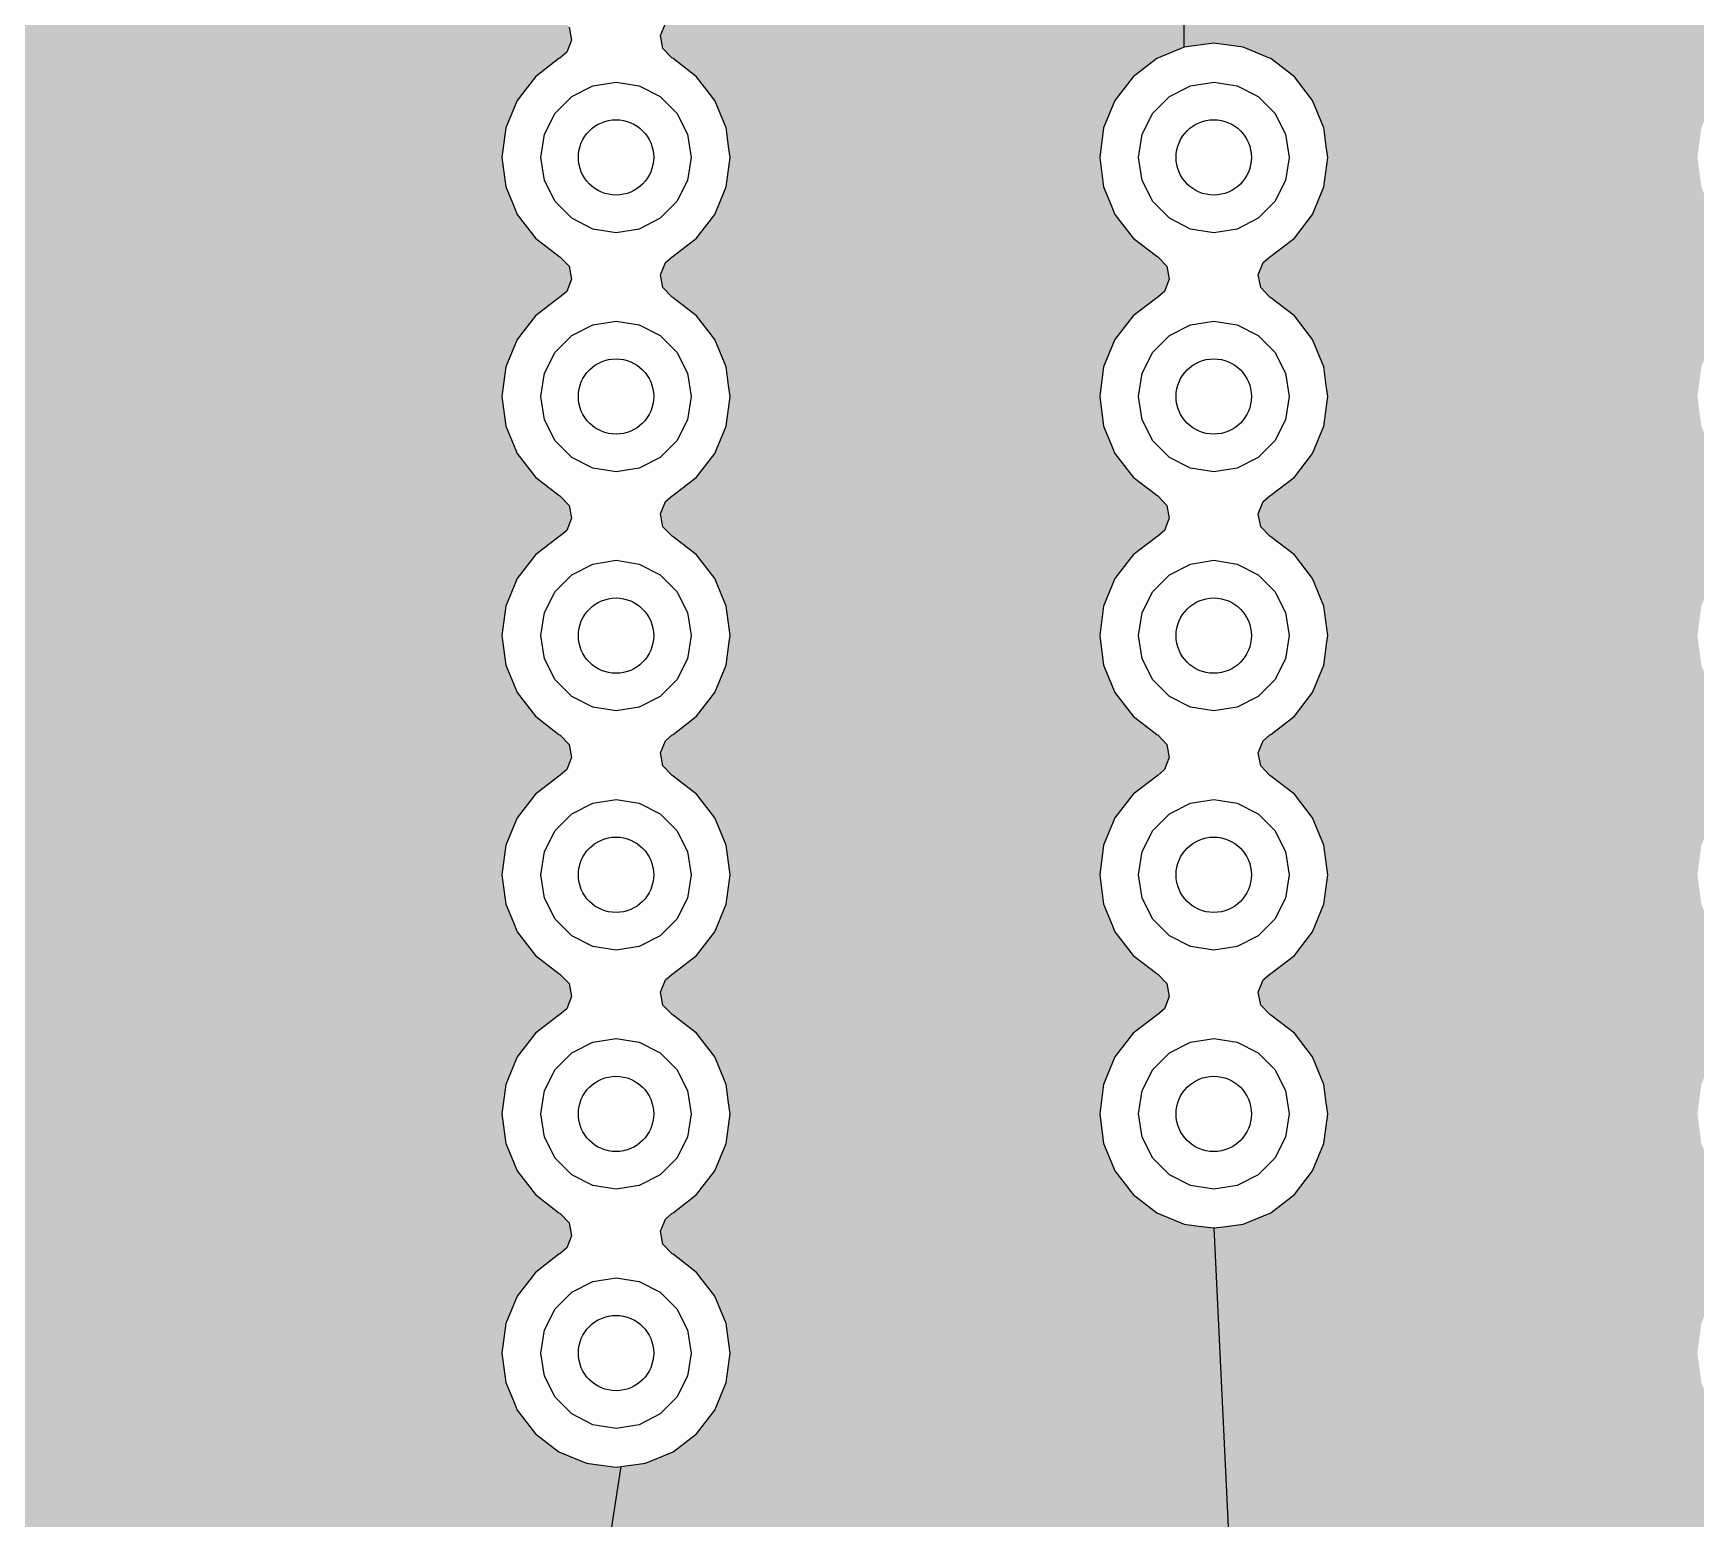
# Model space of a CAD drawing. Header units: millimetres. Extents: x -3894 to -3474, y -291 to 6.
# Drawn here: x -3742.19 to -3733.36, y -101.68 to -93.79 of the extents above; entities that cross this region are included whole.
import ezdxf

# ---------------------------------------------------------------- set-up
doc = ezdxf.new("R2010")
doc.units = ezdxf.units.MM
doc.layers.add('BLACK', color=7, linetype='Continuous')

msp = doc.modelspace()

# ---------------------------------------------------------------- hatches: boundary and pattern name
h = msp.add_hatch(color=256)
h.paths.add_polyline_path([(-3739.5234, -95.2925), (-3739.3825, -95.1843), (-3739.3572, -95.1625), (-3739.3312, -95.0976), (-3739.3444, -95.029), (-3739.3891, -94.9822), (-3739.5234, -94.8791), (-3739.6197, -94.7536), (-3739.6399, -94.7048), (-3739.6802, -94.6076), (-3739.6802, -94.6076), (-3739.7008, -94.4508), (-3739.6802, -94.294), (-3739.6802, -94.294), (-3739.6197, -94.148), (-3739.5234, -94.0225), (-3739.3825, -93.9143), (-3739.3572, -93.8925), (-3739.3312, -93.8276), (-3739.3444, -93.759), (-3739.3891, -93.7122), (-3739.5234, -93.6091), (-3739.6197, -93.4836), (-3739.6399, -93.4348), (-3739.6802, -93.3376), (-3739.6802, -93.3376), (-3739.7008, -93.1808), (-3739.6802, -93.024), (-3739.6802, -93.024), (-3739.6197, -92.878), (-3739.5234, -92.7525), (-3739.398, -92.6563), (-3739.2519, -92.5958), (-3739.2519, -92.5958), (-3739.1735, -92.5854), (-3739.1735, -90.3293), (-3741.802, -90.3293), (-3741.8575, -90.3424), (-3741.9087, -90.39), (-3741.9259, -90.4577), (-3741.9039, -90.524), (-3741.8495, -90.5679), (-3741.7435, -90.6118), (-3741.7133, -90.6243), (-3741.5879, -90.7205), (-3741.4916, -90.846), (-3741.4311, -90.992), (-3741.4105, -91.1488), (-3741.4311, -91.3056), (-3741.4916, -91.4516), (-3741.5879, -91.5771), (-3741.7133, -91.6733), (-3741.8594, -91.7338), (-3742.0161, -91.7545), (-3742.0527, -91.7497), (-3742.0953, -91.7514), (-3742.1566, -91.7849), (-3742.5509, -92.1793), (-3742.6105, -92.2136), (-3742.6309, -92.2254), (-3742.72, -92.2493), (-3742.72, -92.2493), (-3745.3574, -92.2493), (-3745.3823, -92.2518), (-3745.444, -92.2846), (-3745.4782, -92.3455), (-3745.474, -92.4153), (-3745.4328, -92.4717), (-3745.4268, -92.4763), (-3745.3979, -92.4985), (-3745.3016, -92.624), (-3745.2411, -92.77), (-3745.2205, -92.9268), (-3745.2411, -93.0836), (-3745.2814, -93.1808), (-3745.3016, -93.2296), (-3745.3979, -93.3551), (-3745.5388, -93.4633), (-3745.5641, -93.4852), (-3745.5901, -93.55), (-3745.5768, -93.6186), (-3745.5322, -93.6654), (-3745.3979, -93.7685), (-3745.3016, -93.894), (-3745.2411, -94.04), (-3745.223, -94.1772), (-3745.2205, -94.1968), (-3745.2411, -94.3536), (-3745.3016, -94.4996), (-3745.4011, -94.6293), (-3745.4123, -94.6467), (-3745.4263, -94.7151), (-3745.4011, -94.7803), (-3745.3016, -94.91), (-3745.2411, -95.056), (-3745.2411, -95.056), (-3745.223, -95.1932), (-3745.2205, -95.2128), (-3745.2411, -95.3696), (-3745.3016, -95.5156), (-3745.4011, -95.6453), (-3745.4123, -95.6627), (-3745.4263, -95.7311), (-3745.4011, -95.7963), (-3745.3016, -95.926), (-3745.2411, -96.072), (-3745.2411, -96.072), (-3745.2246, -96.1975), (-3745.2205, -96.2288), (-3745.2411, -96.3856), (-3745.3016, -96.5316), (-3745.4011, -96.6613), (-3745.4123, -96.6787), (-3745.4263, -96.7471), (-3745.4011, -96.8123), (-3745.3016, -96.942), (-3745.2411, -97.088), (-3745.2314, -97.1619), (-3745.2205, -97.2448), (-3745.2411, -97.4016), (-3745.3016, -97.5476), (-3745.4011, -97.6773), (-3745.4123, -97.6947), (-3745.4263, -97.7631), (-3745.4011, -97.8283), (-3745.3016, -97.958), (-3745.2411, -98.104), (-3745.2205, -98.2608), (-3745.2411, -98.4176), (-3745.3016, -98.5636), (-3745.4011, -98.6933), (-3745.4123, -98.7107), (-3745.4263, -98.7791), (-3745.4011, -98.8443), (-3745.3016, -98.974), (-3745.2411, -99.12), (-3745.223, -99.2572), (-3745.2205, -99.2768), (-3745.2411, -99.4336), (-3745.3016, -99.5796), (-3745.4011, -99.7093), (-3745.4123, -99.7267), (-3745.4263, -99.7951), (-3745.4011, -99.8603), (-3745.3016, -99.99), (-3745.2411, -100.136), (-3745.223, -100.2732), (-3745.2205, -100.2928), (-3745.2411, -100.4496), (-3745.3016, -100.5956), (-3745.4011, -100.7253), (-3745.4123, -100.7427), (-3745.4263, -100.8111), (-3745.4011, -100.8763), (-3745.3016, -101.006), (-3745.2411, -101.152), (-3745.2411, -101.152), (-3745.2205, -101.3088), (-3745.2251, -101.3441), (-3745.2411, -101.4656), (-3745.3016, -101.6116), (-3745.3979, -101.7371), (-3745.5233, -101.8333), (-3745.6694, -101.8938), (-3745.7739, -101.9076), (-3745.8261, -101.9145), (-3745.9045, -101.9042), (-3745.9829, -101.8938), (-3746.129, -101.8333), (-3746.2544, -101.7371), (-3746.3507, -101.6116), (-3746.4112, -101.4656), (-3746.4142, -101.4425), (-3746.417, -101.428), (-3746.4527, -101.3679), (-3746.5152, -101.3366), (-3746.5846, -101.3441), (-3746.6854, -101.3858), (-3746.7899, -101.3996), (-3746.8421, -101.4065), (-3746.9205, -101.3962), (-3746.9989, -101.3858), (-3747.0997, -101.3441), (-3747.1136, -101.3393), (-3747.1835, -101.3401), (-3747.2418, -101.3786), (-3747.2701, -101.4425), (-3747.2731, -101.4656), (-3747.3336, -101.6116), (-3747.4299, -101.7371), (-3747.5553, -101.8333), (-3747.6283, -101.8636), (-3739.3468, -103.1675), (-3739.069, -101.403), (-3739.0951, -101.4065), (-3739.1735, -101.3962), (-3739.2519, -101.3858), (-3739.398, -101.3253), (-3739.5234, -101.2291), (-3739.6197, -101.1036), (-3739.6399, -101.0548), (-3739.6802, -100.9576), (-3739.6802, -100.9576), (-3739.7008, -100.8008), (-3739.6802, -100.644), (-3739.6802, -100.644), (-3739.6197, -100.498), (-3739.5234, -100.3725), (-3739.3825, -100.2643), (-3739.3572, -100.2425), (-3739.3312, -100.1776), (-3739.3444, -100.109), (-3739.3891, -100.0622), (-3739.5234, -99.9591), (-3739.6197, -99.8336), (-3739.6399, -99.7848), (-3739.6802, -99.6876), (-3739.6802, -99.6876), (-3739.7008, -99.5308), (-3739.6802, -99.374), (-3739.6802, -99.374), (-3739.6197, -99.228), (-3739.5234, -99.1025), (-3739.3825, -98.9943), (-3739.3572, -98.9725), (-3739.3312, -98.9076), (-3739.3444, -98.839), (-3739.3891, -98.7922), (-3739.5234, -98.6891), (-3739.6197, -98.5636), (-3739.6399, -98.5148), (-3739.6802, -98.4176), (-3739.6802, -98.4176), (-3739.7008, -98.2608), (-3739.6802, -98.104), (-3739.6802, -98.104), (-3739.6197, -97.958), (-3739.5234, -97.8325), (-3739.3825, -97.7243), (-3739.3572, -97.7025), (-3739.3312, -97.6376), (-3739.3444, -97.569), (-3739.3891, -97.5222), (-3739.5234, -97.4191), (-3739.6197, -97.2936), (-3739.6399, -97.2448), (-3739.6802, -97.1476), (-3739.6802, -97.1476), (-3739.7008, -96.9908), (-3739.6802, -96.834), (-3739.6802, -96.834), (-3739.6197, -96.688), (-3739.5234, -96.5625), (-3739.3825, -96.4543), (-3739.3572, -96.4325), (-3739.3312, -96.3676), (-3739.3444, -96.299), (-3739.3891, -96.2522), (-3739.5234, -96.1491), (-3739.6197, -96.0236), (-3739.6399, -95.9748), (-3739.6802, -95.8776), (-3739.6802, -95.8776), (-3739.7008, -95.7208), (-3739.6802, -95.564), (-3739.6802, -95.564), (-3739.6197, -95.418)])
h.paths.add_polyline_path([(-3736.3484, -96.5625), (-3736.2075, -96.4543), (-3736.1822, -96.4325), (-3736.1562, -96.3676), (-3736.1694, -96.299), (-3736.2141, -96.2522), (-3736.3484, -96.1491), (-3736.4447, -96.0236), (-3736.4649, -95.9748), (-3736.5052, -95.8776), (-3736.5052, -95.8776), (-3736.5258, -95.7208), (-3736.5052, -95.564), (-3736.5052, -95.564), (-3736.4447, -95.418), (-3736.3484, -95.2925), (-3736.2075, -95.1843), (-3736.1822, -95.1625), (-3736.1562, -95.0976), (-3736.1694, -95.029), (-3736.2141, -94.9822), (-3736.3484, -94.8791), (-3736.4447, -94.7536), (-3736.4649, -94.7048), (-3736.5052, -94.6076), (-3736.5052, -94.6076), (-3736.5258, -94.4508), (-3736.5052, -94.294), (-3736.5052, -94.294), (-3736.4447, -94.148), (-3736.3484, -94.0225), (-3736.223, -93.9263), (-3736.0769, -93.8658), (-3736.0769, -93.8658), (-3736.0769, -90.3293), (-3739.1735, -90.3293), (-3739.1735, -92.5854), (-3739.0951, -92.5751), (-3738.9384, -92.5958), (-3738.9384, -92.5958), (-3738.8703, -92.624), (-3738.7923, -92.6563), (-3738.6669, -92.7525), (-3738.5706, -92.878), (-3738.5101, -93.024), (-3738.4895, -93.1808), (-3738.5101, -93.3376), (-3738.5706, -93.4836), (-3738.6669, -93.6091), (-3738.8078, -93.7173), (-3738.8331, -93.7392), (-3738.8591, -93.804), (-3738.8458, -93.8726), (-3738.8012, -93.9194), (-3738.6669, -94.0225), (-3738.5706, -94.148), (-3738.5101, -94.294), (-3738.4971, -94.3927), (-3738.4895, -94.4508), (-3738.5101, -94.6076), (-3738.5706, -94.7536), (-3738.6669, -94.8791), (-3738.8078, -94.9873), (-3738.8331, -95.0092), (-3738.8591, -95.074), (-3738.8458, -95.1426), (-3738.8012, -95.1894), (-3738.6669, -95.2925), (-3738.5706, -95.418), (-3738.5101, -95.564), (-3738.4971, -95.6627), (-3738.4895, -95.7208), (-3738.5101, -95.8776), (-3738.5706, -96.0236), (-3738.6669, -96.1491), (-3738.8078, -96.2573), (-3738.8331, -96.2792), (-3738.8591, -96.344), (-3738.8458, -96.4126), (-3738.8012, -96.4594), (-3738.6669, -96.5625), (-3738.5706, -96.688), (-3738.5101, -96.834), (-3738.5101, -96.834), (-3738.4895, -96.9908), (-3738.4939, -97.0242), (-3738.5101, -97.1476), (-3738.5706, -97.2936), (-3738.6669, -97.4191), (-3738.8078, -97.5273), (-3738.8331, -97.5492), (-3738.8591, -97.614), (-3738.8458, -97.6826), (-3738.8012, -97.7294), (-3738.6669, -97.8325), (-3738.5706, -97.958), (-3738.5101, -98.104), (-3738.4895, -98.2608), (-3738.5101, -98.4176), (-3738.5706, -98.5636), (-3738.6669, -98.6891), (-3738.8078, -98.7973), (-3738.8331, -98.8192), (-3738.8591, -98.884), (-3738.8458, -98.9526), (-3738.8012, -98.9994), (-3738.6669, -99.1025), (-3738.5706, -99.228), (-3738.5101, -99.374), (-3738.4971, -99.4727), (-3738.4895, -99.5308), (-3738.5101, -99.6876), (-3738.5706, -99.8336), (-3738.6669, -99.9591), (-3738.8078, -100.0673), (-3738.8331, -100.0892), (-3738.8591, -100.154), (-3738.8458, -100.2226), (-3738.8012, -100.2694), (-3738.6669, -100.3725), (-3738.5706, -100.498), (-3738.5101, -100.644), (-3738.4961, -100.7505), (-3738.4895, -100.8008), (-3738.5101, -100.9576), (-3738.5706, -101.1036), (-3738.6669, -101.2291), (-3738.7923, -101.3253), (-3738.9384, -101.3858), (-3739.0429, -101.3996), (-3739.069, -101.403), (-3739.3468, -103.1675), (-3735.7458, -103.7345), (-3735.9201, -100.1365), (-3735.9985, -100.1262), (-3736.0769, -100.1158), (-3736.223, -100.0553), (-3736.3484, -99.9591), (-3736.4447, -99.8336), (-3736.4649, -99.7848), (-3736.5052, -99.6876), (-3736.5052, -99.6876), (-3736.5258, -99.5308), (-3736.5052, -99.374), (-3736.5052, -99.374), (-3736.4447, -99.228), (-3736.3484, -99.1025), (-3736.2075, -98.9943), (-3736.1822, -98.9725), (-3736.1562, -98.9076), (-3736.1694, -98.839), (-3736.2141, -98.7922), (-3736.3484, -98.6891), (-3736.4447, -98.5636), (-3736.4649, -98.5148), (-3736.5052, -98.4176), (-3736.5052, -98.4176), (-3736.5258, -98.2608), (-3736.5052, -98.104), (-3736.5052, -98.104), (-3736.4447, -97.958), (-3736.3484, -97.8325), (-3736.2075, -97.7243), (-3736.1822, -97.7025), (-3736.1562, -97.6376), (-3736.1694, -97.569), (-3736.2141, -97.5222), (-3736.3484, -97.4191), (-3736.4447, -97.2936), (-3736.4649, -97.2448), (-3736.5052, -97.1476), (-3736.5052, -97.1476), (-3736.5258, -96.9908), (-3736.5052, -96.834), (-3736.5052, -96.834), (-3736.4447, -96.688)])
h.paths.add_polyline_path([(-3733.2697, -95.418), (-3733.1734, -95.2925), (-3733.0325, -95.1843), (-3733.0072, -95.1625), (-3732.9812, -95.0976), (-3732.9944, -95.029), (-3733.0391, -94.9822), (-3733.1734, -94.8791), (-3733.2697, -94.7536), (-3733.2899, -94.7048), (-3733.3302, -94.6076), (-3733.3302, -94.6076), (-3733.3508, -94.4508), (-3733.3302, -94.294), (-3733.3302, -94.294), (-3733.2697, -94.148), (-3733.1734, -94.0225), (-3733.0325, -93.9143), (-3733.0072, -93.8925), (-3732.9812, -93.8276), (-3732.9944, -93.759), (-3733.0391, -93.7122), (-3733.1734, -93.6091), (-3733.2697, -93.4836), (-3733.2899, -93.4348), (-3733.3302, -93.3376), (-3733.3302, -93.3376), (-3733.3508, -93.1808), (-3733.3302, -93.024), (-3733.3302, -93.024), (-3733.2697, -92.878), (-3733.1734, -92.7525), (-3733.048, -92.6563), (-3732.9019, -92.5958), (-3732.9019, -92.5958), (-3732.7451, -92.5751), (-3732.5884, -92.5958), (-3732.6858, -90.3293), (-3735.407, -90.3293), (-3736.0769, -90.3293), (-3736.0769, -93.8658), (-3735.9201, -93.8451), (-3735.7634, -93.8658), (-3735.7634, -93.8658), (-3735.6247, -93.9232), (-3735.6173, -93.9263), (-3735.4919, -94.0225), (-3735.3956, -94.148), (-3735.3351, -94.294), (-3735.3221, -94.3927), (-3735.3145, -94.4508), (-3735.3351, -94.6076), (-3735.3956, -94.7536), (-3735.4919, -94.8791), (-3735.6328, -94.9873), (-3735.6581, -95.0092), (-3735.6841, -95.074), (-3735.6708, -95.1426), (-3735.6262, -95.1894), (-3735.4919, -95.2925), (-3735.3956, -95.418), (-3735.3351, -95.564), (-3735.3221, -95.6627), (-3735.3145, -95.7208), (-3735.3351, -95.8776), (-3735.3956, -96.0236), (-3735.4919, -96.1491), (-3735.6328, -96.2573), (-3735.6581, -96.2792), (-3735.6841, -96.344), (-3735.6708, -96.4126), (-3735.6262, -96.4594), (-3735.4919, -96.5625), (-3735.3956, -96.688), (-3735.3351, -96.834), (-3735.3351, -96.834), (-3735.3145, -96.9908), (-3735.3189, -97.0242), (-3735.3351, -97.1476), (-3735.3956, -97.2936), (-3735.4919, -97.4191), (-3735.6328, -97.5273), (-3735.6581, -97.5492), (-3735.6841, -97.614), (-3735.6708, -97.6826), (-3735.6262, -97.7294), (-3735.4919, -97.8325), (-3735.3956, -97.958), (-3735.3351, -98.104), (-3735.3145, -98.2608), (-3735.3351, -98.4176), (-3735.3956, -98.5636), (-3735.4919, -98.6891), (-3735.6328, -98.7973), (-3735.6581, -98.8192), (-3735.6841, -98.884), (-3735.6708, -98.9526), (-3735.6262, -98.9994), (-3735.4919, -99.1025), (-3735.3956, -99.228), (-3735.3351, -99.374), (-3735.3221, -99.4727), (-3735.3145, -99.5308), (-3735.3351, -99.6876), (-3735.3956, -99.8336), (-3735.4919, -99.9591), (-3735.6173, -100.0553), (-3735.7634, -100.1158), (-3735.8679, -100.1296), (-3735.9201, -100.1365), (-3735.7458, -103.7345), (-3735.5094, -103.7718), (-3732.1152, -102.2451), (-3732.5153, -101.3556), (-3732.5884, -101.3858), (-3732.6929, -101.3996), (-3732.7451, -101.4065), (-3732.8235, -101.3962), (-3732.9019, -101.3858), (-3733.048, -101.3253), (-3733.1734, -101.2291), (-3733.2697, -101.1036), (-3733.2899, -101.0548), (-3733.3302, -100.9576), (-3733.3302, -100.9576), (-3733.3508, -100.8008), (-3733.3302, -100.644), (-3733.3302, -100.644), (-3733.2697, -100.498), (-3733.1734, -100.3725), (-3733.0325, -100.2643), (-3733.0072, -100.2425), (-3732.9812, -100.1776), (-3732.9944, -100.109), (-3733.0391, -100.0622), (-3733.1734, -99.9591), (-3733.2697, -99.8336), (-3733.2899, -99.7848), (-3733.3302, -99.6876), (-3733.3302, -99.6876), (-3733.3508, -99.5308), (-3733.3302, -99.374), (-3733.3302, -99.374), (-3733.2697, -99.228), (-3733.1734, -99.1025), (-3733.0325, -98.9943), (-3733.0072, -98.9725), (-3732.9812, -98.9076), (-3732.9944, -98.839), (-3733.0391, -98.7922), (-3733.1734, -98.6891), (-3733.2697, -98.5636), (-3733.2899, -98.5148), (-3733.3302, -98.4176), (-3733.3302, -98.4176), (-3733.3508, -98.2608), (-3733.3302, -98.104), (-3733.3302, -98.104), (-3733.2697, -97.958), (-3733.1734, -97.8325), (-3733.0325, -97.7243), (-3733.0072, -97.7025), (-3732.9812, -97.6376), (-3732.9944, -97.569), (-3733.0391, -97.5222), (-3733.1734, -97.4191), (-3733.2697, -97.2936), (-3733.2899, -97.2448), (-3733.3302, -97.1476), (-3733.3302, -97.1476), (-3733.3508, -96.9908), (-3733.3302, -96.834), (-3733.3302, -96.834), (-3733.2697, -96.688), (-3733.1734, -96.5625), (-3733.0325, -96.4543), (-3733.0072, -96.4325), (-3732.9812, -96.3676), (-3732.9944, -96.299), (-3733.0391, -96.2522), (-3733.1734, -96.1491), (-3733.2697, -96.0236), (-3733.2899, -95.9748), (-3733.3302, -95.8776), (-3733.3302, -95.8776), (-3733.3508, -95.7208), (-3733.3302, -95.564), (-3733.3302, -95.564)])
h.paths.add_polyline_path([(-3735.6101, -90.7288, -1), (-3735.2101, -90.7288, -1)], flags=16)

# ---------------------------------------------------------------- linework, layer by layer
for p, q in [((-3736.0769, -93.8658), (-3736.0769, -90.3293)), ((-3735.9201, -100.1365), (-3735.7445, -103.7614)), ((-3739.069, -101.403), (-3739.3468, -103.1675))]:
    msp.add_line(p, q)
at = {"layer": 'BLACK', "linetype": 'Continuous'}
for p, q in [((-3739.3444, -93.759), (-3739.3312, -93.8276)), ((-3738.8591, -93.804), (-3738.8331, -93.7392)), ((-3739.3312, -93.8276), (-3739.3572, -93.8925)), ((-3738.8458, -93.8726), (-3738.8591, -93.804)), ((-3736.0769, -93.8658), (-3736.223, -93.9263)), ((-3735.9201, -93.8451), (-3736.0769, -93.8658)), ((-3736.0769, -93.8658), (-3736.0769, -93.8658)), ((-3735.7634, -93.8658), (-3735.9201, -93.8451)), ((-3735.9201, -93.8451), (-3735.9201, -93.8451)), ((-3735.6247, -93.9232), (-3735.7634, -93.8658)), ((-3735.7634, -93.8658), (-3735.7634, -93.8658)), ((-3739.398, -93.9263), (-3739.5234, -94.0225)), ((-3739.3927, -93.9232), (-3739.398, -93.9263)), ((-3739.3572, -93.8925), (-3739.3927, -93.9232)), ((-3738.7976, -93.9232), (-3738.8458, -93.8726)), ((-3738.7923, -93.9263), (-3738.7976, -93.9232)), ((-3738.6669, -94.0225), (-3738.7923, -93.9263)), ((-3738.7923, -93.9263), (-3738.7923, -93.9263)), ((-3736.223, -93.9263), (-3736.3484, -94.0225)), ((-3735.6173, -93.9263), (-3735.6247, -93.9232)), ((-3735.4919, -94.0225), (-3735.6173, -93.9263)), ((-3739.5234, -94.0225), (-3739.6197, -94.148)), ((-3738.5706, -94.148), (-3738.6669, -94.0225)), ((-3736.3484, -94.0225), (-3736.4447, -94.148)), ((-3735.3956, -94.148), (-3735.4919, -94.0225)), ((-3739.4188, -94.2157), (-3739.3303, -94.1272)), ((-3739.3303, -94.1272), (-3739.2188, -94.0704)), ((-3739.2188, -94.0704), (-3739.0951, -94.0508)), ((-3739.0951, -94.0508), (-3738.9715, -94.0704)), ((-3738.9715, -94.0704), (-3738.86, -94.1272)), ((-3738.86, -94.1272), (-3738.7715, -94.2157)), ((-3736.2438, -94.2157), (-3736.1553, -94.1272)), ((-3736.1553, -94.1272), (-3736.0438, -94.0704)), ((-3736.0438, -94.0704), (-3735.9201, -94.0508)), ((-3735.9201, -94.0508), (-3735.7965, -94.0704)), ((-3735.7965, -94.0704), (-3735.685, -94.1272)), ((-3735.685, -94.1272), (-3735.5965, -94.2157)), ((-3739.6197, -94.148), (-3739.6802, -94.294)), ((-3739.4756, -94.3272), (-3739.4188, -94.2157)), ((-3738.7715, -94.2157), (-3738.7147, -94.3272)), ((-3738.5101, -94.294), (-3738.5706, -94.148)), ((-3736.4447, -94.148), (-3736.5052, -94.294)), ((-3736.3006, -94.3272), (-3736.2438, -94.2157)), ((-3735.5965, -94.2157), (-3735.5397, -94.3272)), ((-3735.3351, -94.294), (-3735.3956, -94.148)), ((-3739.6802, -94.294), (-3739.7008, -94.4508)), ((-3739.6802, -94.294), (-3739.6802, -94.294)), ((-3738.5087, -94.305), (-3738.5101, -94.294)), ((-3738.4971, -94.3927), (-3738.5087, -94.305)), ((-3736.5052, -94.294), (-3736.5258, -94.4508)), ((-3736.5052, -94.294), (-3736.5052, -94.294)), ((-3735.3337, -94.305), (-3735.3351, -94.294)), ((-3735.3221, -94.3927), (-3735.3337, -94.305)), ((-3739.4951, -94.4508), (-3739.4756, -94.3272)), ((-3738.7147, -94.3272), (-3738.6951, -94.4508)), ((-3738.4895, -94.4508), (-3738.4971, -94.3927)), ((-3736.3201, -94.4508), (-3736.3006, -94.3272)), ((-3735.5397, -94.3272), (-3735.5201, -94.4508)), ((-3735.3145, -94.4508), (-3735.3221, -94.3927)), ((-3739.7008, -94.4508), (-3739.7008, -94.4508)), ((-3739.7008, -94.4508), (-3739.6802, -94.6076)), ((-3739.4756, -94.5744), (-3739.4951, -94.4508)), ((-3738.6951, -94.4508), (-3738.7147, -94.5744)), ((-3738.5101, -94.6076), (-3738.4895, -94.4508)), ((-3738.4895, -94.4508), (-3738.4895, -94.4508)), ((-3736.5258, -94.4508), (-3736.5052, -94.6076)), ((-3736.5258, -94.4508), (-3736.5258, -94.4508)), ((-3736.3006, -94.5744), (-3736.3201, -94.4508)), ((-3735.5201, -94.4508), (-3735.5397, -94.5744)), ((-3735.3351, -94.6076), (-3735.3145, -94.4508)), ((-3739.4188, -94.6859), (-3739.4756, -94.5744)), ((-3738.7147, -94.5744), (-3738.7715, -94.6859)), ((-3736.2438, -94.6859), (-3736.3006, -94.5744)), ((-3735.5397, -94.5744), (-3735.5965, -94.6859)), ((-3739.6802, -94.6076), (-3739.6802, -94.6076)), ((-3739.6802, -94.6076), (-3739.6399, -94.7048)), ((-3738.5706, -94.7536), (-3738.5101, -94.6076)), ((-3736.5052, -94.6076), (-3736.5052, -94.6076)), ((-3736.5052, -94.6076), (-3736.4649, -94.7048)), ((-3735.3956, -94.7536), (-3735.3351, -94.6076)), ((-3739.6399, -94.7048), (-3739.6197, -94.7536)), ((-3739.6197, -94.7536), (-3739.5234, -94.8791)), ((-3739.3303, -94.7744), (-3739.4188, -94.6859)), ((-3738.7715, -94.6859), (-3738.86, -94.7744)), ((-3738.6669, -94.8791), (-3738.5706, -94.7536)), ((-3736.4649, -94.7048), (-3736.4447, -94.7536)), ((-3736.4447, -94.7536), (-3736.3484, -94.8791)), ((-3736.1553, -94.7744), (-3736.2438, -94.6859)), ((-3735.5965, -94.6859), (-3735.685, -94.7744)), ((-3735.4919, -94.8791), (-3735.3956, -94.7536)), ((-3739.2188, -94.8312), (-3739.3303, -94.7744)), ((-3739.0951, -94.8508), (-3739.2188, -94.8312)), ((-3738.9715, -94.8312), (-3739.0951, -94.8508)), ((-3738.86, -94.7744), (-3738.9715, -94.8312)), ((-3736.0438, -94.8312), (-3736.1553, -94.7744)), ((-3735.9201, -94.8508), (-3736.0438, -94.8312)), ((-3735.7965, -94.8312), (-3735.9201, -94.8508)), ((-3735.685, -94.7744), (-3735.7965, -94.8312)), ((-3739.5234, -94.8791), (-3739.398, -94.9753)), ((-3738.7923, -94.9753), (-3738.6669, -94.8791)), ((-3736.3484, -94.8791), (-3736.223, -94.9753)), ((-3735.6173, -94.9753), (-3735.4919, -94.8791)), ((-3739.398, -94.9753), (-3739.398, -94.9753)), ((-3739.398, -94.9753), (-3739.3927, -94.9784)), ((-3739.3927, -94.9784), (-3739.3444, -95.029)), ((-3738.8591, -95.074), (-3738.8331, -95.0092)), ((-3738.8331, -95.0092), (-3738.7976, -94.9784)), ((-3738.7976, -94.9784), (-3738.7923, -94.9753)), ((-3738.7923, -94.9753), (-3738.7923, -94.9753)), ((-3736.223, -94.9753), (-3736.223, -94.9753)), ((-3736.223, -94.9753), (-3736.2177, -94.9784)), ((-3736.2177, -94.9784), (-3736.1694, -95.029)), ((-3735.6841, -95.074), (-3735.6581, -95.0092)), ((-3735.6581, -95.0092), (-3735.6226, -94.9784)), ((-3735.6226, -94.9784), (-3735.6173, -94.9753)), ((-3735.6173, -94.9753), (-3735.6173, -94.9753)), ((-3739.3312, -95.0976), (-3739.3572, -95.1625)), ((-3739.3444, -95.029), (-3739.3312, -95.0976)), ((-3738.8458, -95.1426), (-3738.8591, -95.074)), ((-3736.1562, -95.0976), (-3736.1822, -95.1625)), ((-3736.1694, -95.029), (-3736.1562, -95.0976)), ((-3735.6708, -95.1426), (-3735.6841, -95.074)), ((-3739.3927, -95.1932), (-3739.398, -95.1963)), ((-3739.3572, -95.1625), (-3739.3927, -95.1932)), ((-3738.7976, -95.1932), (-3738.8458, -95.1426)), ((-3738.7923, -95.1963), (-3738.7976, -95.1932)), ((-3736.2177, -95.1932), (-3736.223, -95.1963)), ((-3736.1822, -95.1625), (-3736.2177, -95.1932)), ((-3735.6226, -95.1932), (-3735.6708, -95.1426)), ((-3735.6173, -95.1963), (-3735.6226, -95.1932)), ((-3739.398, -95.1963), (-3739.5234, -95.2925)), ((-3738.6669, -95.2925), (-3738.7923, -95.1963)), ((-3738.7923, -95.1963), (-3738.7923, -95.1963)), ((-3736.223, -95.1963), (-3736.3484, -95.2925)), ((-3735.4919, -95.2925), (-3735.6173, -95.1963)), ((-3735.6173, -95.1963), (-3735.6173, -95.1963)), ((-3739.5234, -95.2925), (-3739.6197, -95.418)), ((-3739.3303, -95.3972), (-3739.2188, -95.3404)), ((-3739.2188, -95.3404), (-3739.0951, -95.3208)), ((-3739.0951, -95.3208), (-3738.9715, -95.3404)), ((-3738.9715, -95.3404), (-3738.86, -95.3972)), ((-3738.5706, -95.418), (-3738.6669, -95.2925)), ((-3736.3484, -95.2925), (-3736.4447, -95.418)), ((-3736.1553, -95.3972), (-3736.0438, -95.3404)), ((-3736.0438, -95.3404), (-3735.9201, -95.3208)), ((-3735.9201, -95.3208), (-3735.7965, -95.3404)), ((-3735.7965, -95.3404), (-3735.685, -95.3972)), ((-3735.3956, -95.418), (-3735.4919, -95.2925)), ((-3739.6197, -95.418), (-3739.6802, -95.564)), ((-3739.4188, -95.4857), (-3739.3303, -95.3972)), ((-3738.86, -95.3972), (-3738.7715, -95.4857)), ((-3738.5101, -95.564), (-3738.5706, -95.418)), ((-3736.4447, -95.418), (-3736.5052, -95.564)), ((-3736.2438, -95.4857), (-3736.1553, -95.3972)), ((-3735.685, -95.3972), (-3735.5965, -95.4857)), ((-3735.3351, -95.564), (-3735.3956, -95.418)), ((-3739.4756, -95.5972), (-3739.4188, -95.4857)), ((-3738.7715, -95.4857), (-3738.7147, -95.5972)), ((-3736.3006, -95.5972), (-3736.2438, -95.4857)), ((-3735.5965, -95.4857), (-3735.5397, -95.5972)), ((-3739.6802, -95.564), (-3739.7008, -95.7208)), ((-3739.6802, -95.564), (-3739.6802, -95.564)), ((-3739.4951, -95.7208), (-3739.4756, -95.5972)), ((-3738.7147, -95.5972), (-3738.6951, -95.7208)), ((-3738.4971, -95.6627), (-3738.5101, -95.564)), ((-3738.5101, -95.564), (-3738.5101, -95.564)), ((-3736.5052, -95.564), (-3736.5258, -95.7208)), ((-3736.5052, -95.564), (-3736.5052, -95.564)), ((-3736.3201, -95.7208), (-3736.3006, -95.5972)), ((-3735.5397, -95.5972), (-3735.5201, -95.7208)), ((-3735.3221, -95.6627), (-3735.3351, -95.564)), ((-3735.3351, -95.564), (-3735.3351, -95.564)), ((-3739.7008, -95.7208), (-3739.7008, -95.7208)), ((-3739.7008, -95.7208), (-3739.6802, -95.8776)), ((-3739.4756, -95.8444), (-3739.4951, -95.7208)), ((-3738.6951, -95.7208), (-3738.7147, -95.8444)), ((-3738.5101, -95.8776), (-3738.4895, -95.7208)), ((-3738.4895, -95.7208), (-3738.4971, -95.6627)), ((-3736.5258, -95.7208), (-3736.5258, -95.7208)), ((-3736.5258, -95.7208), (-3736.5052, -95.8776)), ((-3736.3006, -95.8444), (-3736.3201, -95.7208)), ((-3735.5201, -95.7208), (-3735.5397, -95.8444)), ((-3735.3351, -95.8776), (-3735.3145, -95.7208)), ((-3735.3145, -95.7208), (-3735.3221, -95.6627)), ((-3739.6802, -95.8776), (-3739.6802, -95.8776)), ((-3739.6802, -95.8776), (-3739.6399, -95.9748)), ((-3739.4188, -95.9559), (-3739.4756, -95.8444)), ((-3738.7147, -95.8444), (-3738.7715, -95.9559)), ((-3738.5706, -96.0236), (-3738.5101, -95.8776)), ((-3736.5052, -95.8776), (-3736.5052, -95.8776)), ((-3736.5052, -95.8776), (-3736.4649, -95.9748)), ((-3736.2438, -95.9559), (-3736.3006, -95.8444)), ((-3735.5397, -95.8444), (-3735.5965, -95.9559)), ((-3735.3956, -96.0236), (-3735.3351, -95.8776)), ((-3739.6399, -95.9748), (-3739.6197, -96.0236)), ((-3739.3303, -96.0444), (-3739.4188, -95.9559)), ((-3738.7715, -95.9559), (-3738.86, -96.0444)), ((-3736.4649, -95.9748), (-3736.4447, -96.0236)), ((-3736.1553, -96.0444), (-3736.2438, -95.9559)), ((-3735.5965, -95.9559), (-3735.685, -96.0444)), ((-3739.6197, -96.0236), (-3739.5234, -96.1491)), ((-3739.2188, -96.1012), (-3739.3303, -96.0444)), ((-3738.86, -96.0444), (-3738.9715, -96.1012)), ((-3738.6669, -96.1491), (-3738.5706, -96.0236)), ((-3736.4447, -96.0236), (-3736.3484, -96.1491)), ((-3736.0438, -96.1012), (-3736.1553, -96.0444)), ((-3735.685, -96.0444), (-3735.7965, -96.1012)), ((-3735.4919, -96.1491), (-3735.3956, -96.0236)), ((-3739.5234, -96.1491), (-3739.398, -96.2453)), ((-3739.0951, -96.1208), (-3739.2188, -96.1012)), ((-3738.9715, -96.1012), (-3739.0951, -96.1208)), ((-3738.7923, -96.2453), (-3738.6669, -96.1491)), ((-3736.3484, -96.1491), (-3736.223, -96.2453)), ((-3735.9201, -96.1208), (-3736.0438, -96.1012)), ((-3735.7965, -96.1012), (-3735.9201, -96.1208)), ((-3735.6173, -96.2453), (-3735.4919, -96.1491)), ((-3739.398, -96.2453), (-3739.398, -96.2453)), ((-3739.398, -96.2453), (-3739.3927, -96.2484)), ((-3739.3927, -96.2484), (-3739.3444, -96.299)), ((-3738.8331, -96.2792), (-3738.7976, -96.2484)), ((-3738.7976, -96.2484), (-3738.7923, -96.2453)), ((-3738.7923, -96.2453), (-3738.7923, -96.2453)), ((-3736.223, -96.2453), (-3736.223, -96.2453)), ((-3736.223, -96.2453), (-3736.2177, -96.2484)), ((-3736.2177, -96.2484), (-3736.1694, -96.299)), ((-3735.6581, -96.2792), (-3735.6226, -96.2484)), ((-3735.6226, -96.2484), (-3735.6173, -96.2453)), ((-3735.6173, -96.2453), (-3735.6173, -96.2453)), ((-3739.3444, -96.299), (-3739.3312, -96.3676)), ((-3738.8591, -96.344), (-3738.8331, -96.2792)), ((-3738.8458, -96.4126), (-3738.8591, -96.344)), ((-3736.1694, -96.299), (-3736.1562, -96.3676)), ((-3735.6841, -96.344), (-3735.6581, -96.2792)), ((-3735.6708, -96.4126), (-3735.6841, -96.344)), ((-3739.3572, -96.4325), (-3739.3927, -96.4632)), ((-3739.3312, -96.3676), (-3739.3572, -96.4325)), ((-3738.7976, -96.4632), (-3738.8458, -96.4126)), ((-3736.1822, -96.4325), (-3736.2177, -96.4632)), ((-3736.1562, -96.3676), (-3736.1822, -96.4325)), ((-3735.6226, -96.4632), (-3735.6708, -96.4126)), ((-3739.398, -96.4663), (-3739.5234, -96.5625)), ((-3739.3927, -96.4632), (-3739.398, -96.4663)), ((-3738.7923, -96.4663), (-3738.7976, -96.4632)), ((-3738.6669, -96.5625), (-3738.7923, -96.4663)), ((-3738.7923, -96.4663), (-3738.7923, -96.4663)), ((-3736.223, -96.4663), (-3736.3484, -96.5625)), ((-3736.2177, -96.4632), (-3736.223, -96.4663)), ((-3735.6173, -96.4663), (-3735.6226, -96.4632)), ((-3735.4919, -96.5625), (-3735.6173, -96.4663)), ((-3735.6173, -96.4663), (-3735.6173, -96.4663)), ((-3739.5234, -96.5625), (-3739.6197, -96.688)), ((-3739.2188, -96.6104), (-3739.0951, -96.5908)), ((-3739.0951, -96.5908), (-3738.9715, -96.6104)), ((-3738.5706, -96.688), (-3738.6669, -96.5625)), ((-3736.3484, -96.5625), (-3736.4447, -96.688)), ((-3736.0438, -96.6104), (-3735.9201, -96.5908)), ((-3735.9201, -96.5908), (-3735.7965, -96.6104)), ((-3735.3956, -96.688), (-3735.4919, -96.5625)), ((-3739.6197, -96.688), (-3739.6802, -96.834)), ((-3739.4188, -96.7557), (-3739.3303, -96.6672)), ((-3739.3303, -96.6672), (-3739.2188, -96.6104)), ((-3738.9715, -96.6104), (-3738.86, -96.6672)), ((-3738.86, -96.6672), (-3738.7715, -96.7557)), ((-3738.5101, -96.834), (-3738.5706, -96.688)), ((-3736.4447, -96.688), (-3736.5052, -96.834)), ((-3736.2438, -96.7557), (-3736.1553, -96.6672)), ((-3736.1553, -96.6672), (-3736.0438, -96.6104)), ((-3735.7965, -96.6104), (-3735.685, -96.6672)), ((-3735.685, -96.6672), (-3735.5965, -96.7557)), ((-3735.3351, -96.834), (-3735.3956, -96.688)), ((-3739.4756, -96.8672), (-3739.4188, -96.7557)), ((-3738.7715, -96.7557), (-3738.7147, -96.8672)), ((-3736.3006, -96.8672), (-3736.2438, -96.7557)), ((-3735.5965, -96.7557), (-3735.5397, -96.8672)), ((-3739.6802, -96.834), (-3739.7008, -96.9908)), ((-3739.6802, -96.834), (-3739.6802, -96.834)), ((-3739.4951, -96.9908), (-3739.4756, -96.8672)), ((-3738.7147, -96.8672), (-3738.6951, -96.9908)), ((-3738.4895, -96.9908), (-3738.5101, -96.834)), ((-3738.5101, -96.834), (-3738.5101, -96.834)), ((-3736.5052, -96.834), (-3736.5258, -96.9908)), ((-3736.5052, -96.834), (-3736.5052, -96.834)), ((-3736.3201, -96.9908), (-3736.3006, -96.8672)), ((-3735.5397, -96.8672), (-3735.5201, -96.9908)), ((-3735.3145, -96.9908), (-3735.3351, -96.834)), ((-3735.3351, -96.834), (-3735.3351, -96.834)), ((-3739.7008, -96.9908), (-3739.7008, -96.9908)), ((-3739.7008, -96.9908), (-3739.6802, -97.1476)), ((-3739.4756, -97.1144), (-3739.4951, -96.9908)), ((-3738.6951, -96.9908), (-3738.7147, -97.1144)), ((-3738.5101, -97.1476), (-3738.4939, -97.0242)), ((-3738.4939, -97.0242), (-3738.4895, -96.9908)), ((-3738.4895, -96.9908), (-3738.4895, -96.9908)), ((-3736.5258, -96.9908), (-3736.5258, -96.9908)), ((-3736.5258, -96.9908), (-3736.5052, -97.1476)), ((-3736.3006, -97.1144), (-3736.3201, -96.9908)), ((-3735.5201, -96.9908), (-3735.5397, -97.1144)), ((-3735.3351, -97.1476), (-3735.3189, -97.0242)), ((-3735.3189, -97.0242), (-3735.3145, -96.9908)), ((-3735.3145, -96.9908), (-3735.3145, -96.9908)), ((-3739.4188, -97.2259), (-3739.4756, -97.1144)), ((-3738.7147, -97.1144), (-3738.7715, -97.2259)), ((-3736.2438, -97.2259), (-3736.3006, -97.1144)), ((-3735.5397, -97.1144), (-3735.5965, -97.2259)), ((-3739.6802, -97.1476), (-3739.6802, -97.1476)), ((-3739.6802, -97.1476), (-3739.6399, -97.2448)), ((-3739.3303, -97.3144), (-3739.4188, -97.2259)), ((-3738.7715, -97.2259), (-3738.86, -97.3144)), ((-3738.5706, -97.2936), (-3738.5101, -97.1476)), ((-3736.5052, -97.1476), (-3736.5052, -97.1476)), ((-3736.5052, -97.1476), (-3736.4649, -97.2448)), ((-3736.1553, -97.3144), (-3736.2438, -97.2259)), ((-3735.5965, -97.2259), (-3735.685, -97.3144)), ((-3735.3956, -97.2936), (-3735.3351, -97.1476)), ((-3739.6399, -97.2448), (-3739.6197, -97.2936)), ((-3739.6197, -97.2936), (-3739.5234, -97.4191)), ((-3739.2188, -97.3712), (-3739.3303, -97.3144)), ((-3738.86, -97.3144), (-3738.9715, -97.3712)), ((-3738.6669, -97.4191), (-3738.5706, -97.2936)), ((-3736.4649, -97.2448), (-3736.4447, -97.2936)), ((-3736.4447, -97.2936), (-3736.3484, -97.4191)), ((-3736.0438, -97.3712), (-3736.1553, -97.3144)), ((-3735.685, -97.3144), (-3735.7965, -97.3712)), ((-3735.4919, -97.4191), (-3735.3956, -97.2936)), ((-3739.0951, -97.3908), (-3739.2188, -97.3712)), ((-3738.9715, -97.3712), (-3739.0951, -97.3908)), ((-3735.9201, -97.3908), (-3736.0438, -97.3712)), ((-3735.7965, -97.3712), (-3735.9201, -97.3908)), ((-3739.5234, -97.4191), (-3739.398, -97.5153)), ((-3738.7923, -97.5153), (-3738.6669, -97.4191)), ((-3736.3484, -97.4191), (-3736.223, -97.5153)), ((-3735.6173, -97.5153), (-3735.4919, -97.4191)), ((-3739.398, -97.5153), (-3739.398, -97.5153)), ((-3739.398, -97.5153), (-3739.3927, -97.5184)), ((-3739.3927, -97.5184), (-3739.3444, -97.569)), ((-3739.3444, -97.569), (-3739.3312, -97.6376)), ((-3738.8591, -97.614), (-3738.8331, -97.5492)), ((-3738.8331, -97.5492), (-3738.7976, -97.5184)), ((-3738.7976, -97.5184), (-3738.7923, -97.5153)), ((-3738.7923, -97.5153), (-3738.7923, -97.5153)), ((-3736.223, -97.5153), (-3736.223, -97.5153)), ((-3736.223, -97.5153), (-3736.2177, -97.5184)), ((-3736.2177, -97.5184), (-3736.1694, -97.569)), ((-3736.1694, -97.569), (-3736.1562, -97.6376)), ((-3735.6841, -97.614), (-3735.6581, -97.5492)), ((-3735.6581, -97.5492), (-3735.6226, -97.5184)), ((-3735.6226, -97.5184), (-3735.6173, -97.5153)), ((-3735.6173, -97.5153), (-3735.6173, -97.5153)), ((-3739.3312, -97.6376), (-3739.3572, -97.7025)), ((-3738.8458, -97.6826), (-3738.8591, -97.614)), ((-3736.1562, -97.6376), (-3736.1822, -97.7025)), ((-3735.6708, -97.6826), (-3735.6841, -97.614)), ((-3739.398, -97.7363), (-3739.5234, -97.8325)), ((-3739.3927, -97.7332), (-3739.398, -97.7363)), ((-3739.3572, -97.7025), (-3739.3927, -97.7332)), ((-3738.7976, -97.7332), (-3738.8458, -97.6826)), ((-3738.7923, -97.7363), (-3738.7976, -97.7332)), ((-3738.6669, -97.8325), (-3738.7923, -97.7363)), ((-3738.7923, -97.7363), (-3738.7923, -97.7363)), ((-3736.223, -97.7363), (-3736.3484, -97.8325)), ((-3736.2177, -97.7332), (-3736.223, -97.7363)), ((-3736.1822, -97.7025), (-3736.2177, -97.7332)), ((-3735.6226, -97.7332), (-3735.6708, -97.6826)), ((-3735.6173, -97.7363), (-3735.6226, -97.7332)), ((-3735.4919, -97.8325), (-3735.6173, -97.7363)), ((-3735.6173, -97.7363), (-3735.6173, -97.7363)), ((-3739.5234, -97.8325), (-3739.6197, -97.958)), ((-3738.5706, -97.958), (-3738.6669, -97.8325)), ((-3736.3484, -97.8325), (-3736.4447, -97.958)), ((-3735.3956, -97.958), (-3735.4919, -97.8325)), ((-3739.3303, -97.9372), (-3739.2188, -97.8804)), ((-3739.2188, -97.8804), (-3739.0951, -97.8608)), ((-3739.0951, -97.8608), (-3738.9715, -97.8804)), ((-3738.9715, -97.8804), (-3738.86, -97.9372)), ((-3736.1553, -97.9372), (-3736.0438, -97.8804)), ((-3736.0438, -97.8804), (-3735.9201, -97.8608)), ((-3735.9201, -97.8608), (-3735.7965, -97.8804)), ((-3735.7965, -97.8804), (-3735.685, -97.9372)), ((-3739.6197, -97.958), (-3739.6802, -98.104)), ((-3739.4188, -98.0257), (-3739.3303, -97.9372)), ((-3738.86, -97.9372), (-3738.7715, -98.0257)), ((-3738.5101, -98.104), (-3738.5706, -97.958)), ((-3736.4447, -97.958), (-3736.5052, -98.104)), ((-3736.2438, -98.0257), (-3736.1553, -97.9372)), ((-3735.685, -97.9372), (-3735.5965, -98.0257)), ((-3735.3351, -98.104), (-3735.3956, -97.958)), ((-3739.6802, -98.104), (-3739.7008, -98.2608)), ((-3739.6802, -98.104), (-3739.6802, -98.104)), ((-3739.4756, -98.1372), (-3739.4188, -98.0257)), ((-3738.7715, -98.0257), (-3738.7147, -98.1372)), ((-3738.4895, -98.2608), (-3738.5101, -98.104)), ((-3736.5052, -98.104), (-3736.5258, -98.2608)), ((-3736.5052, -98.104), (-3736.5052, -98.104)), ((-3736.3006, -98.1372), (-3736.2438, -98.0257)), ((-3735.5965, -98.0257), (-3735.5397, -98.1372)), ((-3735.3145, -98.2608), (-3735.3351, -98.104)), ((-3739.4951, -98.2608), (-3739.4756, -98.1372)), ((-3738.7147, -98.1372), (-3738.6951, -98.2608)), ((-3736.3201, -98.2608), (-3736.3006, -98.1372)), ((-3735.5397, -98.1372), (-3735.5201, -98.2608)), ((-3739.7008, -98.2608), (-3739.7008, -98.2608)), ((-3739.7008, -98.2608), (-3739.6802, -98.4176)), ((-3739.4756, -98.3844), (-3739.4951, -98.2608)), ((-3738.6951, -98.2608), (-3738.7147, -98.3844)), ((-3738.5101, -98.4176), (-3738.4895, -98.2608)), ((-3736.5258, -98.2608), (-3736.5258, -98.2608)), ((-3736.5258, -98.2608), (-3736.5052, -98.4176)), ((-3736.3006, -98.3844), (-3736.3201, -98.2608)), ((-3735.5201, -98.2608), (-3735.5397, -98.3844)), ((-3735.3351, -98.4176), (-3735.3145, -98.2608)), ((-3739.6802, -98.4176), (-3739.6802, -98.4176)), ((-3739.6802, -98.4176), (-3739.6399, -98.5148)), ((-3739.4188, -98.4959), (-3739.4756, -98.3844)), ((-3738.7147, -98.3844), (-3738.7715, -98.4959)), ((-3738.5706, -98.5636), (-3738.5101, -98.4176)), ((-3736.5052, -98.4176), (-3736.5052, -98.4176)), ((-3736.5052, -98.4176), (-3736.4649, -98.5148)), ((-3736.2438, -98.4959), (-3736.3006, -98.3844)), ((-3735.5397, -98.3844), (-3735.5965, -98.4959)), ((-3735.3956, -98.5636), (-3735.3351, -98.4176)), ((-3739.6399, -98.5148), (-3739.6197, -98.5636)), ((-3739.3303, -98.5844), (-3739.4188, -98.4959)), ((-3738.7715, -98.4959), (-3738.86, -98.5844)), ((-3736.4649, -98.5148), (-3736.4447, -98.5636)), ((-3736.1553, -98.5844), (-3736.2438, -98.4959)), ((-3735.5965, -98.4959), (-3735.685, -98.5844)), ((-3739.6197, -98.5636), (-3739.5234, -98.6891)), ((-3739.2188, -98.6412), (-3739.3303, -98.5844)), ((-3738.86, -98.5844), (-3738.9715, -98.6412)), ((-3738.6669, -98.6891), (-3738.5706, -98.5636)), ((-3736.4447, -98.5636), (-3736.3484, -98.6891)), ((-3736.0438, -98.6412), (-3736.1553, -98.5844)), ((-3735.685, -98.5844), (-3735.7965, -98.6412)), ((-3735.4919, -98.6891), (-3735.3956, -98.5636)), ((-3739.5234, -98.6891), (-3739.398, -98.7853)), ((-3739.0951, -98.6608), (-3739.2188, -98.6412)), ((-3738.9715, -98.6412), (-3739.0951, -98.6608)), ((-3738.7923, -98.7853), (-3738.6669, -98.6891)), ((-3736.3484, -98.6891), (-3736.223, -98.7853)), ((-3735.9201, -98.6608), (-3736.0438, -98.6412)), ((-3735.7965, -98.6412), (-3735.9201, -98.6608)), ((-3735.6173, -98.7853), (-3735.4919, -98.6891)), ((-3739.398, -98.7853), (-3739.398, -98.7853)), ((-3739.398, -98.7853), (-3739.3927, -98.7884)), ((-3739.3927, -98.7884), (-3739.3444, -98.839)), ((-3738.8331, -98.8192), (-3738.7976, -98.7884)), ((-3738.7976, -98.7884), (-3738.7923, -98.7853)), ((-3738.7923, -98.7853), (-3738.7923, -98.7853)), ((-3736.223, -98.7853), (-3736.223, -98.7853)), ((-3736.223, -98.7853), (-3736.2177, -98.7884)), ((-3736.2177, -98.7884), (-3736.1694, -98.839)), ((-3735.6581, -98.8192), (-3735.6226, -98.7884)), ((-3735.6226, -98.7884), (-3735.6173, -98.7853)), ((-3735.6173, -98.7853), (-3735.6173, -98.7853)), ((-3739.3444, -98.839), (-3739.3312, -98.9076)), ((-3738.8591, -98.884), (-3738.8331, -98.8192)), ((-3738.8458, -98.9526), (-3738.8591, -98.884)), ((-3736.1694, -98.839), (-3736.1562, -98.9076)), ((-3735.6841, -98.884), (-3735.6581, -98.8192)), ((-3735.6708, -98.9526), (-3735.6841, -98.884)), ((-3739.3572, -98.9725), (-3739.3927, -99.0032)), ((-3739.3312, -98.9076), (-3739.3572, -98.9725)), ((-3738.7976, -99.0032), (-3738.8458, -98.9526)), ((-3736.1822, -98.9725), (-3736.2177, -99.0032)), ((-3736.1562, -98.9076), (-3736.1822, -98.9725)), ((-3735.6226, -99.0032), (-3735.6708, -98.9526)), ((-3739.398, -99.0063), (-3739.5234, -99.1025)), ((-3739.3927, -99.0032), (-3739.398, -99.0063)), ((-3738.7923, -99.0063), (-3738.7976, -99.0032)), ((-3738.6669, -99.1025), (-3738.7923, -99.0063)), ((-3738.7923, -99.0063), (-3738.7923, -99.0063)), ((-3736.223, -99.0063), (-3736.3484, -99.1025)), ((-3736.2177, -99.0032), (-3736.223, -99.0063)), ((-3735.6173, -99.0063), (-3735.6226, -99.0032)), ((-3735.4919, -99.1025), (-3735.6173, -99.0063)), ((-3735.6173, -99.0063), (-3735.6173, -99.0063)), ((-3739.5234, -99.1025), (-3739.6197, -99.228)), ((-3739.3303, -99.2072), (-3739.2188, -99.1504)), ((-3739.2188, -99.1504), (-3739.0951, -99.1308)), ((-3739.0951, -99.1308), (-3738.9715, -99.1504)), ((-3738.9715, -99.1504), (-3738.86, -99.2072)), ((-3738.5706, -99.228), (-3738.6669, -99.1025)), ((-3736.3484, -99.1025), (-3736.4447, -99.228)), ((-3736.1553, -99.2072), (-3736.0438, -99.1504)), ((-3736.0438, -99.1504), (-3735.9201, -99.1308)), ((-3735.9201, -99.1308), (-3735.7965, -99.1504)), ((-3735.7965, -99.1504), (-3735.685, -99.2072)), ((-3735.3956, -99.228), (-3735.4919, -99.1025)), ((-3739.6197, -99.228), (-3739.6802, -99.374)), ((-3739.4188, -99.2957), (-3739.3303, -99.2072)), ((-3738.86, -99.2072), (-3738.7715, -99.2957)), ((-3738.5101, -99.374), (-3738.5706, -99.228)), ((-3736.4447, -99.228), (-3736.5052, -99.374)), ((-3736.2438, -99.2957), (-3736.1553, -99.2072)), ((-3735.685, -99.2072), (-3735.5965, -99.2957)), ((-3735.3351, -99.374), (-3735.3956, -99.228)), ((-3739.4756, -99.4072), (-3739.4188, -99.2957)), ((-3738.7715, -99.2957), (-3738.7147, -99.4072)), ((-3736.3006, -99.4072), (-3736.2438, -99.2957)), ((-3735.5965, -99.2957), (-3735.5397, -99.4072)), ((-3739.6802, -99.374), (-3739.7008, -99.5308)), ((-3739.6802, -99.374), (-3739.6802, -99.374)), ((-3739.4951, -99.5308), (-3739.4756, -99.4072)), ((-3738.7147, -99.4072), (-3738.6951, -99.5308)), ((-3738.4971, -99.4727), (-3738.5101, -99.374)), ((-3738.5101, -99.374), (-3738.5101, -99.374)), ((-3736.5052, -99.374), (-3736.5258, -99.5308)), ((-3736.5052, -99.374), (-3736.5052, -99.374)), ((-3736.3201, -99.5308), (-3736.3006, -99.4072)), ((-3735.5397, -99.4072), (-3735.5201, -99.5308)), ((-3735.3221, -99.4727), (-3735.3351, -99.374)), ((-3735.3351, -99.374), (-3735.3351, -99.374)), ((-3738.4895, -99.5308), (-3738.4971, -99.4727)), ((-3735.3145, -99.5308), (-3735.3221, -99.4727)), ((-3739.7008, -99.5308), (-3739.7008, -99.5308)), ((-3739.7008, -99.5308), (-3739.6802, -99.6876)), ((-3739.4756, -99.6544), (-3739.4951, -99.5308)), ((-3738.6951, -99.5308), (-3738.7147, -99.6544)), ((-3738.5101, -99.6876), (-3738.4895, -99.5308)), ((-3736.5258, -99.5308), (-3736.5258, -99.5308)), ((-3736.5258, -99.5308), (-3736.5052, -99.6876)), ((-3736.3006, -99.6544), (-3736.3201, -99.5308)), ((-3735.5201, -99.5308), (-3735.5397, -99.6544)), ((-3735.3351, -99.6876), (-3735.3145, -99.5308)), ((-3739.6802, -99.6876), (-3739.6802, -99.6876)), ((-3739.6802, -99.6876), (-3739.6399, -99.7848)), ((-3739.4188, -99.7659), (-3739.4756, -99.6544)), ((-3738.7147, -99.6544), (-3738.7715, -99.7659)), ((-3738.5706, -99.8336), (-3738.5101, -99.6876)), ((-3736.5052, -99.6876), (-3736.5052, -99.6876)), ((-3736.5052, -99.6876), (-3736.4649, -99.7848)), ((-3736.2438, -99.7659), (-3736.3006, -99.6544)), ((-3735.5397, -99.6544), (-3735.5965, -99.7659)), ((-3735.3956, -99.8336), (-3735.3351, -99.6876)), ((-3739.6399, -99.7848), (-3739.6197, -99.8336)), ((-3739.3303, -99.8544), (-3739.4188, -99.7659)), ((-3738.7715, -99.7659), (-3738.86, -99.8544)), ((-3736.4649, -99.7848), (-3736.4447, -99.8336)), ((-3736.1553, -99.8544), (-3736.2438, -99.7659)), ((-3735.5965, -99.7659), (-3735.685, -99.8544)), ((-3739.6197, -99.8336), (-3739.5234, -99.9591)), ((-3739.2188, -99.9112), (-3739.3303, -99.8544)), ((-3738.86, -99.8544), (-3738.9715, -99.9112)), ((-3738.6669, -99.9591), (-3738.5706, -99.8336)), ((-3736.4447, -99.8336), (-3736.3484, -99.9591)), ((-3736.0438, -99.9112), (-3736.1553, -99.8544)), ((-3735.685, -99.8544), (-3735.7965, -99.9112)), ((-3735.4919, -99.9591), (-3735.3956, -99.8336)), ((-3739.5234, -99.9591), (-3739.398, -100.0553)), ((-3739.0951, -99.9308), (-3739.2188, -99.9112)), ((-3738.9715, -99.9112), (-3739.0951, -99.9308)), ((-3738.7923, -100.0553), (-3738.6669, -99.9591)), ((-3736.3484, -99.9591), (-3736.223, -100.0553)), ((-3735.9201, -99.9308), (-3736.0438, -99.9112)), ((-3735.7965, -99.9112), (-3735.9201, -99.9308)), ((-3735.6173, -100.0553), (-3735.4919, -99.9591)), ((-3739.398, -100.0553), (-3739.398, -100.0553)), ((-3739.398, -100.0553), (-3739.3927, -100.0584)), ((-3739.3927, -100.0584), (-3739.3444, -100.109)), ((-3739.3444, -100.109), (-3739.3312, -100.1776)), ((-3738.8591, -100.154), (-3738.8331, -100.0892)), ((-3738.8331, -100.0892), (-3738.7976, -100.0584)), ((-3738.7976, -100.0584), (-3738.7923, -100.0553)), ((-3738.7923, -100.0553), (-3738.7923, -100.0553)), ((-3736.223, -100.0553), (-3736.0769, -100.1158)), ((-3736.0769, -100.1158), (-3735.9985, -100.1262)), ((-3735.9985, -100.1262), (-3735.9201, -100.1365)), ((-3735.9201, -100.1365), (-3735.8679, -100.1296)), ((-3735.9201, -100.1365), (-3735.9201, -100.1365)), ((-3735.9201, -100.1365), (-3735.9201, -100.1365)), ((-3735.8679, -100.1296), (-3735.7634, -100.1158)), ((-3735.7634, -100.1158), (-3735.6173, -100.0553)), ((-3739.3312, -100.1776), (-3739.3572, -100.2425)), ((-3738.8458, -100.2226), (-3738.8591, -100.154)), ((-3738.7976, -100.2732), (-3738.8458, -100.2226)), ((-3739.398, -100.2763), (-3739.5234, -100.3725)), ((-3739.3927, -100.2732), (-3739.398, -100.2763)), ((-3739.3572, -100.2425), (-3739.3927, -100.2732)), ((-3738.7923, -100.2763), (-3738.7976, -100.2732)), ((-3738.6669, -100.3725), (-3738.7923, -100.2763)), ((-3738.7923, -100.2763), (-3738.7923, -100.2763)), ((-3739.5234, -100.3725), (-3739.6197, -100.498)), ((-3739.2188, -100.4204), (-3739.0951, -100.4008)), ((-3739.0951, -100.4008), (-3738.9715, -100.4204)), ((-3738.5706, -100.498), (-3738.6669, -100.3725)), ((-3739.4188, -100.5657), (-3739.3303, -100.4772)), ((-3739.3303, -100.4772), (-3739.2188, -100.4204)), ((-3738.9715, -100.4204), (-3738.86, -100.4772)), ((-3738.86, -100.4772), (-3738.7715, -100.5657)), ((-3739.6197, -100.498), (-3739.6802, -100.644)), ((-3739.4756, -100.6772), (-3739.4188, -100.5657)), ((-3738.7715, -100.5657), (-3738.7147, -100.6772)), ((-3738.5101, -100.644), (-3738.5706, -100.498)), ((-3739.6802, -100.644), (-3739.7008, -100.8008)), ((-3739.6802, -100.644), (-3739.6802, -100.644)), ((-3738.4961, -100.7505), (-3738.5101, -100.644)), ((-3738.5101, -100.644), (-3738.5101, -100.644)), ((-3739.4951, -100.8008), (-3739.4756, -100.6772)), ((-3738.7147, -100.6772), (-3738.6951, -100.8008)), ((-3738.4895, -100.8008), (-3738.4961, -100.7505)), ((-3739.7008, -100.8008), (-3739.7008, -100.8008)), ((-3739.7008, -100.8008), (-3739.6802, -100.9576)), ((-3739.4756, -100.9244), (-3739.4951, -100.8008)), ((-3738.6951, -100.8008), (-3738.7147, -100.9244)), ((-3738.5101, -100.9576), (-3738.4895, -100.8008)), ((-3739.4188, -101.0359), (-3739.4756, -100.9244)), ((-3738.7147, -100.9244), (-3738.7715, -101.0359)), ((-3739.6802, -100.9576), (-3739.6802, -100.9576)), ((-3739.6802, -100.9576), (-3739.6399, -101.0548)), ((-3738.5706, -101.1036), (-3738.5101, -100.9576)), ((-3739.6399, -101.0548), (-3739.6197, -101.1036)), ((-3739.6197, -101.1036), (-3739.5234, -101.2291)), ((-3739.3303, -101.1244), (-3739.4188, -101.0359)), ((-3738.7715, -101.0359), (-3738.86, -101.1244)), ((-3738.6669, -101.2291), (-3738.5706, -101.1036)), ((-3739.2188, -101.1812), (-3739.3303, -101.1244)), ((-3739.0951, -101.2008), (-3739.2188, -101.1812)), ((-3738.9715, -101.1812), (-3739.0951, -101.2008)), ((-3738.86, -101.1244), (-3738.9715, -101.1812)), ((-3739.5234, -101.2291), (-3739.398, -101.3253)), ((-3738.7923, -101.3253), (-3738.6669, -101.2291)), ((-3739.398, -101.3253), (-3739.2519, -101.3858)), ((-3738.9384, -101.3858), (-3738.7923, -101.3253)), ((-3739.2519, -101.3858), (-3739.1735, -101.3962)), ((-3739.1735, -101.3962), (-3739.0951, -101.4065)), ((-3739.0951, -101.4065), (-3739.0429, -101.3996)), ((-3739.0951, -101.4065), (-3739.0951, -101.4065)), ((-3739.0951, -101.4065), (-3739.0951, -101.4065)), ((-3739.0429, -101.3996), (-3738.9384, -101.3858))]:
    msp.add_line(p, q, dxfattribs=at)
at = {"layer": 'BLACK'}
for centre in [(-3739.0951, -94.4508), (-3735.9201, -94.4508), (-3739.0951, -95.7208), (-3735.9201, -95.7208), (-3739.0951, -96.9908), (-3735.9201, -96.9908), (-3739.0951, -98.2608), (-3735.9201, -98.2608), (-3739.0951, -99.5308), (-3735.9201, -99.5308), (-3739.0951, -100.8008)]:
    msp.add_circle(centre, 0.2, dxfattribs=at)

doc.saveas('drawing.dxf')
